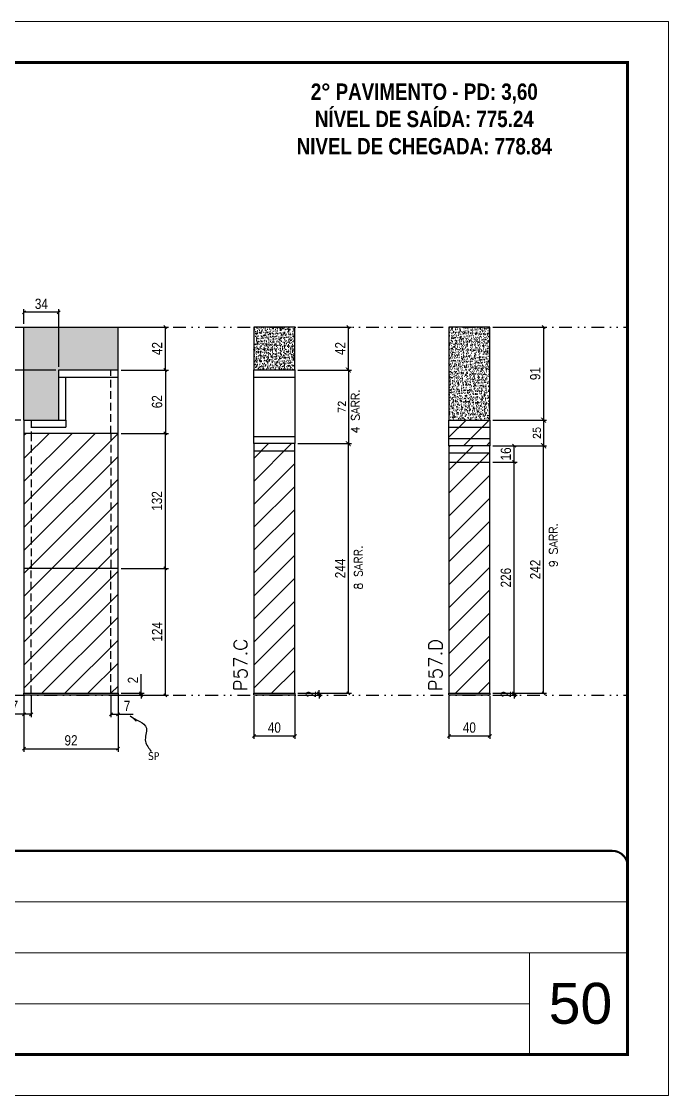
# Model space of a CAD drawing. Extents: x 2949 to 9203, y -16089 to 12527.
# Drawn here: x 5400 to 6033, y -2306 to -1256 of the extents above; entities that cross this region are included whole.
import ezdxf

# ---------------------------------------------------------------- set-up
doc = ezdxf.new("R2010")
doc.units = 0
for name, pattern in [('CONTINUO', [0]), ('DASHED', [0.75, 0.5, -0.25]), ('DIVIDE2', [0.625, 0.25, -0.125, 0, -0.125, 0, -0.125]), ('HIDDEN', [0.375, 0.25, -0.125])]:
    doc.linetypes.add(name, pattern=pattern)
for name, color, linetype, lineweight in [('CARIMBO', 255, 'Continuous', 9), ('Folhas', 255, 'Continuous', 9), ('Hachura', 251, 'Continuous', 9), ('SARRAFO DE PRESSAO', 251, 'DASHED', 9), ('Texto Seção', 7, 'Continuous', 15)]:
    doc.layers.add(name, color=color, linetype=linetype, lineweight=lineweight)
for name, color, linetype in [('COTA', 241, 'Continuous'), ('FUNDOS', 1, 'Continuous'), ('NOMENCLATURA', 7, 'Continuous'), ('Nível', 160, 'Continuous'), ('Painéis', 200, 'Continuous'), ('SARR_2.2x7', 40, 'Continuous'), ('Sarrafo de Pressão', 42, 'HIDDEN'), ('texto', 7, 'Continuous')]:
    doc.layers.add(name, color=color, linetype=linetype)
doc.styles.add('ARIAL', font='arial.ttf')
doc.styles.add('COTA TECNICA', font='techl___.ttf', dxfattribs={"height": 10})
doc.styles.add('COTA TECNICA-50', font='techl___.ttf', dxfattribs={"height": 10})
doc.styles.add('REGUA-120', font='ROMANS.shx', dxfattribs={"height": 15})
doc.styles.add('ROMANC', font='techb___.ttf', dxfattribs={"height": 2.5})
doc.styles.add('ROMANS', font='romans.shx')
doc.styles.get("Standard").update_dxf_attribs({"font": 'arial.ttf'})
doc.dimstyles.new('COTA PAINEL-50', dxfattribs={"dimtxt": 10, "dimasz": 3, "dimexe": 3, "dimexo": 3, "dimgap": 3, "dimtad": 1, "dimdec": 1, "dimzin": 12, "dimdsep": 46, "dimtxsty": 'COTA TECNICA-50', "dimblk1": 'OBLIQUE', "dimblk2": 'OBLIQUE', "dimsah": 1, "dimcen": 0.9, "dimclrd": 4, "dimclre": 4, "dimclrt": 240, "dimadec": 1, "dimazin": 3, "dimtfac": 1, "dimtdec": 1, "dimtmove": 0, "dimatfit": 3, "dimfxl": 1, "dimtolj": 1, "dimtzin": 12, "dimarcsym": 0})
doc.dimstyles.new('Cota Paínel', dxfattribs={"dimtxt": 7, "dimasz": 5, "dimexe": 3, "dimexo": 3, "dimgap": 3, "dimtad": 1, "dimdec": 1, "dimzin": 12, "dimdsep": 46, "dimtxsty": 'ROMANS', "dimblk": 'ARCHTICK', "dimcen": 0, "dimclrd": 4, "dimclre": 4, "dimclrt": 1, "dimadec": 1, "dimazin": 3, "dimtfac": 1, "dimtdec": 1, "dimtmove": 0, "dimatfit": 3, "dimldrblk": 'OBLIQUE', "dimfxl": 1, "dimtolj": 1, "dimtzin": 12, "dimarcsym": 0})
doc.dimstyles.new('PAINEL', dxfattribs={"dimtxt": 10, "dimasz": 3, "dimexe": 3, "dimexo": 3, "dimgap": 3, "dimtad": 1, "dimdec": 1, "dimzin": 12, "dimdsep": 46, "dimtxsty": 'COTA TECNICA', "dimblk1": 'OBLIQUE', "dimblk2": 'OBLIQUE', "dimsah": 1, "dimcen": 0.9, "dimclrd": 4, "dimclre": 4, "dimclrt": 240, "dimadec": 1, "dimazin": 3, "dimtfac": 1, "dimtdec": 1, "dimtmove": 0, "dimatfit": 3, "dimfxl": 1, "dimtolj": 1, "dimtzin": 12, "dimarcsym": 0})
doc.dimstyles.get("Standard").update_dxf_attribs({"dimtxt": 0.18, "dimasz": 0.18, "dimexe": 0.18, "dimexo": 0.0625, "dimgap": 0.09, "dimtad": 0, "dimtih": 1, "dimtoh": 1, "dimdec": 4, "dimzin": 0, "dimdsep": 46, "dimtxsty": 'Standard', "dimcen": 0.09, "dimadec": 0, "dimazin": 0, "dimtfac": 1, "dimtdec": 4, "dimtofl": 0, "dimtmove": 0, "dimatfit": 3, "dimfxl": 1, "dimtolj": 1, "dimtzin": 0, "dimarcsym": 0})
pattern_1 = [(45, (-126071.967, -33050.646), (-11.2253202, 11.2253202), [])]
pattern_2 = [(50, (1598.5, 0), (5.46554, -0.4781726), [0.5715, -6.2865]), (355, (1598.5, 0), (-1.0573026, 5.7317054), [0.4572, -5.0292175]), (100.45144, (1598.9555, -0.04), (4.4082374, 5.2535326), [0.4857, -5.3427073]), (46.1842, (1598.5, 1.524), (8.132371, -1.26127), [0.85725, -9.42975]), (96.63556, (1599.178, 1.419), (7.122124, 7.422784), [0.72855, -8.014068]), (351.18415, (1598.5, 1.524), (7.122124, 7.422784), [0.685799, -7.543792]), (21, (1599.262, 1.143), (4.5484317, -3.067956), [0.5715, -6.2865]), (326, (1599.262, 1.143), (1.854061, 5.525639), [0.4572, -5.0292]), (71.45144, (1599.641, 0.8873), (6.4024926, 2.457683), [0.4857, -5.342698]), (37.5, (1598.5, 0), (0.0926581, 2.5366512), [0, -4.96824, 0, -5.1054, 0, -5.04825]), (7.5, (1598.5, 0), (2.0045899, 3.0054172), [0, -2.91084, 0, -4.85394, 0, -1.92405]), (327.5, (1596.8007, 0), (4.0677179, -0.1718623), [0, -1.905, 0, -5.9436, 0, -7.8867]), (317.5, (1596.0387, 0), (4.4438754, 0.7627947), [0, -2.4765, 0, -3.94716, 0, -5.6007])]

# ---------------------------------------------------------------- blocks, each defined once
blk = doc.blocks.new('9999999999')
at = {"color": 30, "linetype": 'CONTINUO'}
for p, q in [((98564.6, 34379.6), (99584, 34379.6)), ((98564.6, 34329.8), (99488, 34329.8)), ((99584, 34329.8), (99488, 34329.8)), ((99488, 34329.8), (99488, 34230.2)), ((98564.6, 34280), (99488, 34280))]:
    blk.add_line(p, q, dxfattribs=at)
at = {"color": 30, "linetype": 'CONTINUO', "const_width": 2}
blk.add_lwpolyline([(99584, 34230.2), (99584, 34414.4, 0.414214), (99569, 34429.4), (98229, 34429.4, 0.414214), (98214, 34414.4), (98214, 34245.2, 0.414214), (98229, 34230.2), (99584, 34230.2)], format="xyb", dxfattribs=at)
at = {"layer": 'Folhas'}
blk.add_lwpolyline([(98139, 34190.2), (99624, 34190.2), (99624, 35240.2), (98139, 35240.2)], close=True, dxfattribs=at)
at = {"layer": 'Folhas', "color": 30, "const_width": 3}
blk.add_lwpolyline([(98214, 34230.2), (99584, 34230.2), (99584, 35200.2), (98214, 35200.2)], close=True, dxfattribs=at)
blk = doc.blocks.new('_Oblique')
at = {"color": 0, "linetype": 'ByBlock', "lineweight": -2}
blk.add_line((-0.5, -0.5), (0.5, 0.5), dxfattribs=at)
blk = doc.blocks.new('*D1750')
at = {"layer": 'COTA', "color": 4, "lineweight": -2, "transparency": 16777216}
for p, q in [((5860.9, -1670.9), (5913.4, -1670.9)), ((5910.4, -1912.9), (5910.4, -1670.9)), ((5860.9, -1912.9), (5913.4, -1912.9))]:
    blk.add_line(p, q, dxfattribs=at)
at = {"layer": 'Defpoints', "color": 0, "transparency": 16777216}
for p in [(5857.9, -1670.9), (5910.4, -1670.9), (5857.9, -1912.9)]:
    blk.add_point(p, dxfattribs=at)
at = {"layer": 'COTA', "color": 4, "lineweight": -2, "transparency": 16777216, "xscale": 3, "yscale": 3, "zscale": 3}
for p, rotation in [((5910.4, -1670.9), 90), ((5910.4, -1912.9), 270)]:
    blk.add_blockref('_Oblique', p, dxfattribs=dict(at, rotation=rotation))
at = {"layer": 'COTA', "color": 240, "transparency": 16777216, "insert": (5902.3, -1791.9), "char_height": 10, "attachment_point": 5, "rotation": 90, "style": 'COTA TECNICA'}
blk.add_mtext('\\A1;242', dxfattribs=at)
blk = doc.blocks.new('*D1751')
at = {"layer": 'COTA', "color": 4, "lineweight": -2, "transparency": 16777216}
for p, q in [((5817.9, -1915.9), (5817.9, -1957.6)), ((5857.9, -1915.9), (5857.9, -1957.6)), ((5817.9, -1954.6), (5857.9, -1954.6))]:
    blk.add_line(p, q, dxfattribs=at)
at = {"layer": 'Defpoints', "color": 0, "transparency": 16777216}
for p in [(5817.9, -1912.9), (5857.9, -1912.9), (5857.9, -1954.6)]:
    blk.add_point(p, dxfattribs=at)
at = {"layer": 'COTA', "color": 4, "lineweight": -2, "transparency": 16777216, "xscale": 3, "yscale": 3, "zscale": 3, "rotation": 180}
blk.add_blockref('_Oblique', (5817.9, -1954.6), dxfattribs=at)
at = {"layer": 'COTA', "color": 4, "lineweight": -2, "transparency": 16777216, "xscale": 3, "yscale": 3, "zscale": 3}
blk.add_blockref('_Oblique', (5857.9, -1954.6), dxfattribs=at)
at = {"layer": 'COTA', "color": 240, "transparency": 16777216, "insert": (5837.9, -1946.5), "char_height": 10, "attachment_point": 5, "style": 'COTA TECNICA'}
blk.add_mtext('\\A1;40', dxfattribs=at)
blk = doc.blocks.new('*D1752')
at = {"layer": 'COTA', "color": 4, "lineweight": -2, "transparency": 16777216}
for p, q in [((5881.7, -1912.9), (5881.7, -1909.9)), ((5860.9, -1912.9), (5884.7, -1912.9)), ((5860.9, -1914.9), (5884.7, -1914.9)), ((5881.7, -1914.9), (5881.7, -1912.9)), ((5881.7, -1914.9), (5881.7, -1917.9))]:
    blk.add_line(p, q, dxfattribs=at)
at = {"layer": 'Defpoints', "color": 0, "transparency": 16777216}
for p in [(5857.9, -1912.9), (5857.9, -1914.9), (5881.7, -1912.9)]:
    blk.add_point(p, dxfattribs=at)
at = {"layer": 'COTA', "color": 4, "lineweight": -2, "transparency": 16777216, "xscale": 3, "yscale": 3, "zscale": 3}
for p, rotation in [((5881.7, -1912.9), 270), ((5881.7, -1914.9), 90)]:
    blk.add_blockref('_Oblique', p, dxfattribs=dict(at, rotation=rotation))
at = {"layer": 'COTA', "color": 240, "transparency": 16777216, "insert": (5873.7, -1913.9), "char_height": 10, "attachment_point": 5, "rotation": 90, "style": 'COTA TECNICA-50'}
blk.add_mtext('\\A1;2', dxfattribs=at)
blk = doc.blocks.new('*D1771')
at = {"layer": 'COTA', "color": 4, "linetype": 'ByBlock', "lineweight": -2, "transparency": 16777216}
for p, q in [((5860.9, -1686.9), (5884.7, -1686.9)), ((5881.7, -1912.9), (5881.7, -1686.9)), ((5860.9, -1912.9), (5884.7, -1912.9))]:
    blk.add_line(p, q, dxfattribs=at)
at = {"layer": 'Defpoints', "color": 0, "linetype": 'ByBlock', "transparency": 16777216}
for p in [(5857.9, -1686.9), (5881.7, -1686.9), (5857.9, -1912.9)]:
    blk.add_point(p, dxfattribs=at)
at = {"layer": 'COTA', "color": 4, "linetype": 'ByBlock', "lineweight": -2, "transparency": 16777216, "xscale": 3, "yscale": 3, "zscale": 3}
for p, rotation in [((5881.7, -1686.9), 90), ((5881.7, -1912.9), 270)]:
    blk.add_blockref('_Oblique', p, dxfattribs=dict(at, rotation=rotation))
at = {"layer": 'COTA', "color": 240, "linetype": 'ByBlock', "transparency": 16777216, "insert": (5873.6, -1799.9), "char_height": 10, "attachment_point": 5, "rotation": 90, "style": 'COTA TECNICA'}
blk.add_mtext('\\A1;226', dxfattribs=at)
blk = doc.blocks.new('*D1772')
at = {"layer": 'COTA', "color": 4, "linetype": 'ByBlock', "lineweight": -2, "transparency": 16777216}
for p, q in [((5860.9, -1670.9), (5884.7, -1670.9)), ((5881.7, -1686.9), (5881.7, -1670.9)), ((5860.9, -1686.9), (5884.7, -1686.9))]:
    blk.add_line(p, q, dxfattribs=at)
at = {"layer": 'Defpoints', "color": 0, "linetype": 'ByBlock', "transparency": 16777216}
for p in [(5857.9, -1670.9), (5881.7, -1670.9), (5857.9, -1686.9)]:
    blk.add_point(p, dxfattribs=at)
at = {"layer": 'COTA', "color": 4, "linetype": 'ByBlock', "lineweight": -2, "transparency": 16777216, "xscale": 3, "yscale": 3, "zscale": 3}
for p, rotation in [((5881.7, -1670.9), 90), ((5881.7, -1686.9), 270)]:
    blk.add_blockref('_Oblique', p, dxfattribs=dict(at, rotation=rotation))
at = {"layer": 'COTA', "color": 240, "linetype": 'ByBlock', "transparency": 16777216, "insert": (5873.6, -1678.9), "char_height": 10, "attachment_point": 5, "rotation": 90, "style": 'COTA TECNICA'}
blk.add_mtext('\\A1;16', dxfattribs=at)
blk = doc.blocks.new('*D1753')
at = {"layer": 'COTA', "color": 4, "lineweight": -2, "transparency": 16777216}
for p, q in [((5670.3, -1668.9), (5722.7, -1668.9)), ((5719.7, -1912.9), (5719.7, -1668.9)), ((5670.3, -1912.9), (5722.7, -1912.9))]:
    blk.add_line(p, q, dxfattribs=at)
at = {"layer": 'Defpoints', "color": 0, "transparency": 16777216}
for p in [(5667.3, -1668.9), (5719.7, -1668.9), (5667.3, -1912.9)]:
    blk.add_point(p, dxfattribs=at)
at = {"layer": 'COTA', "color": 4, "lineweight": -2, "transparency": 16777216, "xscale": 3, "yscale": 3, "zscale": 3}
for p, rotation in [((5719.7, -1668.9), 90), ((5719.7, -1912.9), 270)]:
    blk.add_blockref('_Oblique', p, dxfattribs=dict(at, rotation=rotation))
at = {"layer": 'COTA', "color": 240, "transparency": 16777216, "insert": (5711.7, -1790.9), "char_height": 10, "attachment_point": 5, "rotation": 90, "style": 'COTA TECNICA'}
blk.add_mtext('\\A1;244', dxfattribs=at)
blk = doc.blocks.new('*D1754')
at = {"layer": 'COTA', "color": 4, "lineweight": -2, "transparency": 16777216}
for p, q in [((5627.3, -1915.9), (5627.3, -1957.6)), ((5667.3, -1915.9), (5667.3, -1957.6)), ((5627.3, -1954.6), (5667.3, -1954.6))]:
    blk.add_line(p, q, dxfattribs=at)
at = {"layer": 'Defpoints', "color": 0, "transparency": 16777216}
for p in [(5627.3, -1912.9), (5667.3, -1912.9), (5667.3, -1954.6)]:
    blk.add_point(p, dxfattribs=at)
at = {"layer": 'COTA', "color": 4, "lineweight": -2, "transparency": 16777216, "xscale": 3, "yscale": 3, "zscale": 3, "rotation": 180}
blk.add_blockref('_Oblique', (5627.3, -1954.6), dxfattribs=at)
at = {"layer": 'COTA', "color": 4, "lineweight": -2, "transparency": 16777216, "xscale": 3, "yscale": 3, "zscale": 3}
blk.add_blockref('_Oblique', (5667.3, -1954.6), dxfattribs=at)
at = {"layer": 'COTA', "color": 240, "transparency": 16777216, "insert": (5647.3, -1946.5), "char_height": 10, "attachment_point": 5, "style": 'COTA TECNICA'}
blk.add_mtext('\\A1;40', dxfattribs=at)
blk = doc.blocks.new('*D1755')
at = {"layer": 'COTA', "color": 4, "lineweight": -2, "transparency": 16777216}
for p, q in [((5691.1, -1912.9), (5691.1, -1909.9)), ((5670.3, -1912.9), (5694.1, -1912.9)), ((5670.3, -1914.9), (5694.1, -1914.9)), ((5691.1, -1914.9), (5691.1, -1912.9)), ((5691.1, -1914.9), (5691.1, -1917.9))]:
    blk.add_line(p, q, dxfattribs=at)
at = {"layer": 'Defpoints', "color": 0, "transparency": 16777216}
for p in [(5667.3, -1912.9), (5667.3, -1914.9), (5691.1, -1912.9)]:
    blk.add_point(p, dxfattribs=at)
at = {"layer": 'COTA', "color": 4, "lineweight": -2, "transparency": 16777216, "xscale": 3, "yscale": 3, "zscale": 3}
for p, rotation in [((5691.1, -1912.9), 270), ((5691.1, -1914.9), 90)]:
    blk.add_blockref('_Oblique', p, dxfattribs=dict(at, rotation=rotation))
at = {"layer": 'COTA', "color": 240, "transparency": 16777216, "insert": (5683.1, -1913.9), "char_height": 10, "attachment_point": 5, "rotation": 90, "style": 'COTA TECNICA-50'}
blk.add_mtext('\\A1;2', dxfattribs=at)
blk = doc.blocks.new('*D1756')
at = {"layer": 'COTA', "color": 4, "lineweight": -2, "transparency": 16777216}
for p, q in [((5402.6, -1915.9), (5402.6, -1970.1)), ((5494.6, -1915.9), (5494.6, -1970.1)), ((5402.6, -1967.1), (5494.6, -1967.1))]:
    blk.add_line(p, q, dxfattribs=at)
at = {"layer": 'Defpoints', "color": 0, "transparency": 16777216}
for p in [(5402.6, -1912.9), (5494.6, -1912.9), (5494.6, -1967.1)]:
    blk.add_point(p, dxfattribs=at)
at = {"layer": 'COTA', "color": 4, "lineweight": -2, "transparency": 16777216, "xscale": 3, "yscale": 3, "zscale": 3, "rotation": 180}
blk.add_blockref('_Oblique', (5402.6, -1967.1), dxfattribs=at)
at = {"layer": 'COTA', "color": 4, "lineweight": -2, "transparency": 16777216, "xscale": 3, "yscale": 3, "zscale": 3}
blk.add_blockref('_Oblique', (5494.6, -1967.1), dxfattribs=at)
at = {"layer": 'COTA', "color": 240, "transparency": 16777216, "insert": (5448.6, -1959), "char_height": 10, "attachment_point": 5, "style": 'COTA TECNICA'}
blk.add_mtext('\\A1;92', dxfattribs=at)
blk = doc.blocks.new('*D1757')
at = {"layer": 'COTA', "color": 4, "lineweight": -2, "transparency": 16777216}
for p, q in [((5497.6, -1790.9), (5543.8, -1790.9)), ((5540.8, -1914.9), (5540.8, -1790.9)), ((5497.6, -1914.9), (5543.8, -1914.9))]:
    blk.add_line(p, q, dxfattribs=at)
at = {"layer": 'Defpoints', "color": 0, "transparency": 16777216}
for p in [(5494.6, -1790.9), (5540.8, -1790.9), (5494.6, -1914.9)]:
    blk.add_point(p, dxfattribs=at)
at = {"layer": 'COTA', "color": 4, "lineweight": -2, "transparency": 16777216, "xscale": 3, "yscale": 3, "zscale": 3}
for p, rotation in [((5540.8, -1790.9), 90), ((5540.8, -1914.9), 270)]:
    blk.add_blockref('_Oblique', p, dxfattribs=dict(at, rotation=rotation))
at = {"layer": 'COTA', "color": 240, "transparency": 16777216, "insert": (5532.7, -1852.9), "char_height": 10, "attachment_point": 5, "rotation": 90, "style": 'COTA TECNICA-50'}
blk.add_mtext('\\A1;124', dxfattribs=at)
blk = doc.blocks.new('*D1758')
at = {"layer": 'COTA', "color": 4, "lineweight": -2, "transparency": 16777216}
for p, q in [((5517.1, -1912.9), (5517.1, -1894.1)), ((5497.6, -1912.9), (5520.1, -1912.9)), ((5497.6, -1914.9), (5520.1, -1914.9)), ((5517.1, -1914.9), (5517.1, -1912.9)), ((5517.1, -1914.9), (5517.1, -1917.9))]:
    blk.add_line(p, q, dxfattribs=at)
at = {"layer": 'Defpoints', "color": 0, "transparency": 16777216}
for p in [(5494.6, -1912.9), (5494.6, -1914.9), (5517.1, -1914.9)]:
    blk.add_point(p, dxfattribs=at)
at = {"layer": 'COTA', "color": 4, "lineweight": -2, "transparency": 16777216, "xscale": 3, "yscale": 3, "zscale": 3}
for p, rotation in [((5517.1, -1912.9), 270), ((5517.1, -1914.9), 90)]:
    blk.add_blockref('_Oblique', p, dxfattribs=dict(at, rotation=rotation))
at = {"layer": 'COTA', "color": 240, "transparency": 16777216, "insert": (5509.1, -1900.1), "char_height": 10, "attachment_point": 5, "rotation": 90, "style": 'COTA TECNICA-50'}
blk.add_mtext('\\A1;2', dxfattribs=at)
blk = doc.blocks.new('*D1759')
at = {"layer": 'COTA', "color": 4, "lineweight": -2, "transparency": 16777216}
for p, q in [((5402.6, -1917.9), (5402.6, -1936.4)), ((5409.6, -1915.9), (5409.6, -1936.4)), ((5402.6, -1933.4), (5387.8, -1933.4)), ((5409.6, -1933.4), (5402.6, -1933.4))]:
    blk.add_line(p, q, dxfattribs=at)
at = {"layer": 'Defpoints', "color": 0, "transparency": 16777216}
for p in [(5402.6, -1914.9), (5409.6, -1912.9), (5402.6, -1933.4)]:
    blk.add_point(p, dxfattribs=at)
at = {"layer": 'COTA', "color": 4, "lineweight": -2, "transparency": 16777216, "xscale": 3, "yscale": 3, "zscale": 3, "rotation": 180}
blk.add_blockref('_Oblique', (5402.6, -1933.4), dxfattribs=at)
at = {"layer": 'COTA', "color": 4, "lineweight": -2, "transparency": 16777216, "xscale": 3, "yscale": 3, "zscale": 3}
blk.add_blockref('_Oblique', (5409.6, -1933.4), dxfattribs=at)
at = {"layer": 'COTA', "color": 240, "transparency": 16777216, "insert": (5393.7, -1925.3), "char_height": 10, "attachment_point": 5, "style": 'COTA TECNICA-50'}
blk.add_mtext('\\A1;7', dxfattribs=at)
blk = doc.blocks.new('*D1760')
at = {"layer": 'COTA', "color": 4, "lineweight": -2, "transparency": 16777216}
for p, q in [((5487.6, -1915.9), (5487.6, -1936.4)), ((5494.6, -1917.9), (5494.6, -1936.4)), ((5487.6, -1933.4), (5494.6, -1933.4)), ((5494.6, -1933.4), (5509.3, -1933.4))]:
    blk.add_line(p, q, dxfattribs=at)
at = {"layer": 'Defpoints', "color": 0, "transparency": 16777216}
for p in [(5487.6, -1912.9), (5494.6, -1914.9), (5494.6, -1933.4)]:
    blk.add_point(p, dxfattribs=at)
at = {"layer": 'COTA', "color": 4, "lineweight": -2, "transparency": 16777216, "xscale": 3, "yscale": 3, "zscale": 3, "rotation": 180}
blk.add_blockref('_Oblique', (5487.6, -1933.4), dxfattribs=at)
at = {"layer": 'COTA', "color": 4, "lineweight": -2, "transparency": 16777216, "xscale": 3, "yscale": 3, "zscale": 3}
blk.add_blockref('_Oblique', (5494.6, -1933.4), dxfattribs=at)
at = {"layer": 'COTA', "color": 240, "transparency": 16777216, "insert": (5503.4, -1925.3), "char_height": 10, "attachment_point": 5, "style": 'COTA TECNICA-50'}
blk.add_mtext('\\A1;7', dxfattribs=at)
blk = doc.blocks.new('*D1761')
at = {"layer": 'Defpoints', "color": 0, "linetype": 'ByBlock', "transparency": 16777216}
for p in [(5494.6, -1658.9), (5540.8, -1658.9), (5494.6, -1790.9)]:
    blk.add_point(p, dxfattribs=at)
at = {"layer": 'FUNDOS', "color": 4, "linetype": 'ByBlock', "lineweight": -2, "transparency": 16777216}
for p, q in [((5497.6, -1658.9), (5543.8, -1658.9)), ((5540.8, -1790.9), (5540.8, -1658.9)), ((5497.6, -1790.9), (5543.8, -1790.9))]:
    blk.add_line(p, q, dxfattribs=at)
at = {"layer": 'FUNDOS', "color": 4, "linetype": 'ByBlock', "lineweight": -2, "transparency": 16777216, "xscale": 3, "yscale": 3, "zscale": 3}
for p, rotation in [((5540.8, -1658.9), 90), ((5540.8, -1790.9), 270)]:
    blk.add_blockref('_Oblique', p, dxfattribs=dict(at, rotation=rotation))
at = {"layer": 'FUNDOS', "color": 240, "linetype": 'ByBlock', "transparency": 16777216, "insert": (5532.6, -1724.9), "char_height": 10, "attachment_point": 5, "rotation": 90, "style": 'COTA TECNICA'}
blk.add_mtext('\\A1;132', dxfattribs=at)
blk = doc.blocks.new('_ArchTick')
at = {"color": 0, "linetype": 'ByBlock', "const_width": 0.15}
blk.add_lwpolyline([(-0.5, -0.5), (0.5, 0.5)], dxfattribs=at)
blk = doc.blocks.new('*D3183')
at = {"layer": 'COTA', "color": 4, "lineweight": -2, "transparency": 16777216}
for p, q in [((5670.3, -1596.9), (5722.7, -1596.9)), ((5719.7, -1596.9), (5719.7, -1668.9)), ((5670.3, -1668.9), (5722.7, -1668.9))]:
    blk.add_line(p, q, dxfattribs=at)
at = {"layer": 'Defpoints', "color": 0, "transparency": 16777216}
for p in [(5667.3, -1596.9), (5667.3, -1668.9), (5719.7, -1668.9)]:
    blk.add_point(p, dxfattribs=at)
at = {"layer": 'COTA', "color": 4, "lineweight": -2, "transparency": 16777216, "xscale": 5, "yscale": 5, "zscale": 5}
for p, rotation in [((5719.7, -1596.9), 90), ((5719.7, -1668.9), 270)]:
    blk.add_blockref('_ArchTick', p, dxfattribs=dict(at, rotation=rotation))
at = {"layer": 'COTA', "color": 1, "transparency": 16777216, "insert": (5713.2, -1632.9), "char_height": 7, "attachment_point": 5, "rotation": 90, "style": 'ROMANS'}
blk.add_mtext('\\A1;72', dxfattribs=at)
blk = doc.blocks.new('*D3184')
at = {"layer": 'COTA', "color": 4, "lineweight": -2, "transparency": 16777216}
for p, q in [((5860.9, -1645.9), (5913.4, -1645.9)), ((5910.4, -1645.9), (5910.4, -1670.9)), ((5860.9, -1670.9), (5913.4, -1670.9))]:
    blk.add_line(p, q, dxfattribs=at)
at = {"layer": 'Defpoints', "color": 0, "transparency": 16777216}
for p in [(5857.9, -1645.9), (5857.9, -1670.9), (5910.4, -1670.9)]:
    blk.add_point(p, dxfattribs=at)
at = {"layer": 'COTA', "color": 4, "lineweight": -2, "transparency": 16777216, "xscale": 5, "yscale": 5, "zscale": 5}
for p, rotation in [((5910.4, -1645.9), 90), ((5910.4, -1670.9), 270)]:
    blk.add_blockref('_ArchTick', p, dxfattribs=dict(at, rotation=rotation))
at = {"layer": 'COTA', "color": 1, "transparency": 16777216, "insert": (5903.9, -1658.4), "char_height": 7, "attachment_point": 5, "rotation": 90, "style": 'ROMANS'}
blk.add_mtext('\\A1;25', dxfattribs=at)
blk = doc.blocks.new('*D3185')
at = {"layer": 'COTA', "color": 4, "lineweight": -2, "transparency": 16777216}
for p, q in [((5670.3, -1554.9), (5722.7, -1554.9)), ((5719.7, -1596.9), (5719.7, -1554.9)), ((5670.3, -1596.9), (5722.7, -1596.9))]:
    blk.add_line(p, q, dxfattribs=at)
at = {"layer": 'Defpoints', "color": 0, "transparency": 16777216}
for p in [(5667.3, -1554.9), (5719.7, -1554.9), (5667.3, -1596.9)]:
    blk.add_point(p, dxfattribs=at)
at = {"layer": 'COTA', "color": 4, "lineweight": -2, "transparency": 16777216, "xscale": 3, "yscale": 3, "zscale": 3}
for p, rotation in [((5719.7, -1554.9), 90), ((5719.7, -1596.9), 270)]:
    blk.add_blockref('_Oblique', p, dxfattribs=dict(at, rotation=rotation))
at = {"layer": 'COTA', "color": 240, "transparency": 16777216, "insert": (5711.7, -1575.9), "char_height": 10, "attachment_point": 5, "rotation": 90, "style": 'COTA TECNICA-50'}
blk.add_mtext('\\A1;42', dxfattribs=at)
blk = doc.blocks.new('*D3186')
at = {"layer": 'COTA', "color": 4, "lineweight": -2, "transparency": 16777216}
for p, q in [((5860.9, -1554.9), (5913.4, -1554.9)), ((5910.4, -1554.9), (5910.4, -1645.9)), ((5860.9, -1645.9), (5913.4, -1645.9))]:
    blk.add_line(p, q, dxfattribs=at)
at = {"layer": 'Defpoints', "color": 0, "transparency": 16777216}
for p in [(5857.9, -1554.9), (5857.9, -1645.9), (5910.4, -1645.9)]:
    blk.add_point(p, dxfattribs=at)
at = {"layer": 'COTA', "color": 4, "lineweight": -2, "transparency": 16777216, "xscale": 3, "yscale": 3, "zscale": 3}
for p, rotation in [((5910.4, -1554.9), 90), ((5910.4, -1645.9), 270)]:
    blk.add_blockref('_Oblique', p, dxfattribs=dict(at, rotation=rotation))
at = {"layer": 'COTA', "color": 240, "transparency": 16777216, "insert": (5902.3, -1600.4), "char_height": 10, "attachment_point": 5, "rotation": 90, "style": 'COTA TECNICA-50'}
blk.add_mtext('\\A1;91', dxfattribs=at)
blk = doc.blocks.new('*D3181')
at = {"layer": 'COTA', "color": 4, "lineweight": -2, "transparency": 16777216}
for p, q in [((5497.6, -1596.9), (5543.8, -1596.9)), ((5540.8, -1596.9), (5540.8, -1658.9)), ((5497.6, -1658.9), (5543.8, -1658.9))]:
    blk.add_line(p, q, dxfattribs=at)
at = {"layer": 'Defpoints', "color": 0, "transparency": 16777216}
for p in [(5494.6, -1596.9), (5494.6, -1658.9), (5540.8, -1658.9)]:
    blk.add_point(p, dxfattribs=at)
at = {"layer": 'COTA', "color": 4, "lineweight": -2, "transparency": 16777216, "xscale": 3, "yscale": 3, "zscale": 3}
for p, rotation in [((5540.8, -1596.9), 90), ((5540.8, -1658.9), 270)]:
    blk.add_blockref('_Oblique', p, dxfattribs=dict(at, rotation=rotation))
at = {"layer": 'COTA', "color": 240, "transparency": 16777216, "insert": (5532.7, -1627.9), "char_height": 10, "attachment_point": 5, "rotation": 90, "style": 'COTA TECNICA-50'}
blk.add_mtext('\\A1;62', dxfattribs=at)
blk = doc.blocks.new('*D3189')
at = {"layer": 'COTA', "color": 4, "lineweight": -2, "transparency": 16777216}
for p, q in [((5433.6, -1596.9), (5376.5, -1596.9)), ((5379.5, -1596.9), (5379.5, -1645.9)), ((5399.6, -1645.9), (5376.5, -1645.9))]:
    blk.add_line(p, q, dxfattribs=at)
at = {"layer": 'Defpoints', "color": 0, "transparency": 16777216}
for p in [(5436.6, -1596.9), (5379.5, -1645.9), (5402.6, -1645.9)]:
    blk.add_point(p, dxfattribs=at)
at = {"layer": 'COTA', "color": 4, "lineweight": -2, "transparency": 16777216, "xscale": 3, "yscale": 3, "zscale": 3}
for p, rotation in [((5379.5, -1596.9), 90), ((5379.5, -1645.9), 270)]:
    blk.add_blockref('_Oblique', p, dxfattribs=dict(at, rotation=rotation))
at = {"layer": 'COTA', "color": 240, "transparency": 16777216, "insert": (5371.4, -1621.4), "char_height": 10, "attachment_point": 5, "rotation": 90, "style": 'COTA TECNICA-50'}
blk.add_mtext('\\A1;49', dxfattribs=at)
blk = doc.blocks.new('*D3182')
at = {"layer": 'COTA', "color": 4, "lineweight": -2, "transparency": 16777216}
for p, q in [((5402.6, -1551.9), (5402.6, -1537.4)), ((5436.6, -1540.4), (5402.6, -1540.4)), ((5436.6, -1593.9), (5436.6, -1537.4))]:
    blk.add_line(p, q, dxfattribs=at)
at = {"layer": 'Defpoints', "color": 0, "transparency": 16777216}
for p in [(5402.6, -1540.4), (5402.6, -1554.9), (5436.6, -1596.9)]:
    blk.add_point(p, dxfattribs=at)
at = {"layer": 'COTA', "color": 4, "lineweight": -2, "transparency": 16777216, "xscale": 3, "yscale": 3, "zscale": 3, "rotation": 180}
blk.add_blockref('_Oblique', (5402.6, -1540.4), dxfattribs=at)
at = {"layer": 'COTA', "color": 4, "lineweight": -2, "transparency": 16777216, "xscale": 3, "yscale": 3, "zscale": 3}
blk.add_blockref('_Oblique', (5436.6, -1540.4), dxfattribs=at)
at = {"layer": 'COTA', "color": 240, "transparency": 16777216, "insert": (5419.6, -1532.2), "char_height": 10, "attachment_point": 5, "style": 'COTA TECNICA-50'}
blk.add_mtext('\\A1;34', dxfattribs=at)
blk = doc.blocks.new('*D3190')
at = {"layer": 'COTA', "color": 4, "lineweight": -2, "transparency": 16777216}
for p, q in [((5497.6, -1554.9), (5543.8, -1554.9)), ((5540.8, -1596.9), (5540.8, -1554.9)), ((5497.6, -1596.9), (5543.8, -1596.9))]:
    blk.add_line(p, q, dxfattribs=at)
at = {"layer": 'Defpoints', "color": 0, "transparency": 16777216}
for p in [(5494.6, -1554.9), (5540.8, -1554.9), (5494.6, -1596.9)]:
    blk.add_point(p, dxfattribs=at)
at = {"layer": 'COTA', "color": 4, "lineweight": -2, "transparency": 16777216, "xscale": 3, "yscale": 3, "zscale": 3}
for p, rotation in [((5540.8, -1554.9), 90), ((5540.8, -1596.9), 270)]:
    blk.add_blockref('_Oblique', p, dxfattribs=dict(at, rotation=rotation))
at = {"layer": 'COTA', "color": 240, "transparency": 16777216, "insert": (5532.7, -1575.9), "char_height": 10, "attachment_point": 5, "rotation": 90, "style": 'COTA TECNICA-50'}
blk.add_mtext('\\A1;42', dxfattribs=at)

msp = doc.modelspace()

# ---------------------------------------------------------------- hatches: boundary and pattern name
at = {"layer": 'COTA', "linetype": 'ByBlock'}
h = msp.add_hatch(dxfattribs=at)
h.set_pattern_fill('AR-CONC', color=256, scale=0.03)
h.set_pattern_definition([(50, (1854.1792, 0), (5.46554, -0.4781726), [0.5715, -6.2865]), (355, (1854.179, 0), (-1.057303, 5.731705), [0.4572, -5.0292175]), (100.45144, (1854.6347, -0.04), (4.4082374, 5.2535326), [0.4857, -5.342707]), (46.1842, (1854.179, 1.524), (8.132371, -1.26127), [0.85725, -9.42975]), (96.63556, (1854.857, 1.419), (7.122124, 7.422784), [0.72855, -8.014068]), (351.18415, (1854.179, 1.524), (7.122124, 7.422784), [0.685799, -7.543792]), (21, (1854.9412, 1.143), (4.5484317, -3.067956), [0.5715, -6.2865]), (326, (1854.941, 1.143), (1.854061, 5.525639), [0.4572, -5.0292]), (71.45144, (1855.3203, 0.8873), (6.4024926, 2.457683), [0.4857, -5.342698]), (37.5, (1854.1792, 0), (0.0926581, 2.5366512), [0, -4.96824, 0, -5.1054, 0, -5.04825]), (7.5, (1854.1792, 0), (2.0045899, 3.0054172), [0, -2.91084, 0, -4.85394, 0, -1.92405]), (327.5, (1852.48, 0), (4.0677179, -0.1718623), [0, -1.905, 0, -5.9436, 0, -7.8867]), (317.5, (1851.718, 0), (4.4438754, 0.7627947), [0, -2.4765, 0, -3.94716, 0, -5.6007])])
h.paths.add_polyline_path([(5402.57, -1645.88), (5436.57, -1645.88), (5436.57, -1596.88), (5494.57, -1596.88), (5494.57, -1554.88), (5402.57, -1554.88)])
h = msp.add_hatch(dxfattribs=at)
h.set_pattern_fill('AR-CONC', color=256, scale=0.03)
h.set_pattern_definition(pattern_2)
h.paths.add_polyline_path([(5667.26, -1596.88), (5667.26, -1554.88), (5627.26, -1554.88), (5627.26, -1596.88)])
h = msp.add_hatch(dxfattribs=at)
h.set_pattern_fill('AR-CONC', color=256, scale=0.03)
h.set_pattern_definition(pattern_2)
h.paths.add_polyline_path([(5857.87, -1554.88), (5817.87, -1554.88), (5817.87, -1645.88), (5857.87, -1645.88)])
at = {"layer": 'Hachura', "linetype": 'ByBlock'}
h = msp.add_hatch(dxfattribs=at)
h.set_pattern_fill('ANSI31', color=256, scale=5)
h.set_pattern_definition([(45, (1598.5, 0), (-11.22532, 11.22532), [])])
h.paths.add_polyline_path([(5817.87, -1645.88), (5817.87, -1670.9), (5857.87, -1670.9), (5857.87, -1645.88)])
h = msp.add_hatch(dxfattribs=at)
h.set_pattern_fill('ANSI31', color=256, scale=5)
h.set_pattern_definition(pattern_1)
h.paths.add_polyline_path([(5402.57, -1790.88), (5494.57, -1790.88), (5494.57, -1658.88), (5402.57, -1658.88)])
h = msp.add_hatch(dxfattribs=at)
h.set_pattern_fill('ANSI31', color=256, scale=5)
h.set_pattern_definition(pattern_1)
h.paths.add_polyline_path([(5667.26, -1668.9), (5627.26, -1668.9), (5627.26, -1912.88), (5667.26, -1912.88)])
h = msp.add_hatch(dxfattribs=at)
h.set_pattern_fill('ANSI31', color=256, scale=5)
h.set_pattern_definition(pattern_1)
h.paths.add_polyline_path([(5857.87, -1670.9), (5817.87, -1670.9), (5817.87, -1686.88), (5857.87, -1686.88)])
h = msp.add_hatch(dxfattribs=at)
h.set_pattern_fill('ANSI31', color=256, scale=5)
h.set_pattern_definition(pattern_1)
h.paths.add_polyline_path([(5857.87, -1686.88), (5817.87, -1686.88), (5817.87, -1912.88), (5857.87, -1912.88)])
h = msp.add_hatch(dxfattribs=at)
h.set_pattern_fill('ANSI31', color=256, scale=5)
h.set_pattern_definition(pattern_1)
h.paths.add_polyline_path([(5494.57, -1790.88), (5402.57, -1790.88), (5402.57, -1912.88), (5494.57, -1912.88)])

# ---------------------------------------------------------------- linework, layer by layer
at = {"layer": 'COTA', "linetype": 'ByBlock'}
for p, q in [((5402.57, -1645.88), (5402.57, -1554.88)), ((5402.57, -1554.88), (5494.57, -1554.88)), ((5494.57, -1596.88), (5494.57, -1554.88))]:
    msp.add_line(p, q, dxfattribs=at)
for points in [[(5627.26, -1596.88), (5667.26, -1596.88), (5667.26, -1554.88), (5627.26, -1554.88)], [(5817.87, -1645.88), (5857.87, -1645.88), (5857.87, -1554.88), (5817.87, -1554.88)]]:
    msp.add_lwpolyline(points, close=True, dxfattribs=at)
at = {"layer": 'Nível', "color": 4, "linetype": 'DIVIDE2', "ltscale": 50}
for p, q in [((4982.19, -1554.88), (5992.53, -1554.88)), ((4982.19, -1914.88), (5992.53, -1914.88))]:
    msp.add_line(p, q, dxfattribs=at)
at = {"layer": 'Painéis'}
for p, q in [((5436.57, -1645.88), (5436.57, -1596.88)), ((5436.57, -1596.88), (5494.57, -1596.88)), ((5494.57, -1658.88), (5494.57, -1596.88)), ((5627.26, -1596.88), (5667.26, -1596.88)), ((5627.26, -1668.9), (5627.26, -1596.88)), ((5667.26, -1596.88), (5667.26, -1668.9)), ((5402.57, -1645.88), (5436.57, -1645.88)), ((5402.57, -1645.88), (5402.57, -1658.88)), ((5817.87, -1645.88), (5857.87, -1645.88)), ((5817.87, -1670.9), (5817.87, -1645.88)), ((5857.87, -1645.88), (5857.87, -1670.9)), ((5494.57, -1658.88), (5402.57, -1658.88)), ((5402.57, -1658.88), (5402.57, -1790.88)), ((5494.57, -1658.88), (5402.57, -1658.88)), ((5494.57, -1790.88), (5494.57, -1658.88)), ((5667.26, -1668.9), (5627.26, -1668.9)), ((5667.26, -1668.9), (5627.26, -1668.9)), ((5817.87, -1686.88), (5857.87, -1686.88)), ((5627.26, -1912.88), (5667.26, -1912.88)), ((5627.26, -1914.88), (5627.26, -1912.88)), ((5667.26, -1914.88), (5627.26, -1914.88)), ((5667.26, -1912.88), (5667.26, -1914.88)), ((5817.87, -1912.88), (5857.87, -1912.88)), ((5817.87, -1914.88), (5817.87, -1912.88)), ((5857.87, -1914.88), (5817.87, -1914.88)), ((5857.87, -1912.88), (5857.87, -1914.88))]:
    msp.add_line(p, q, dxfattribs=at)
for points in [[(5627.26, -1912.88), (5667.26, -1912.88), (5667.26, -1668.9), (5627.26, -1668.9)], [(5817.87, -1912.88), (5857.87, -1912.88), (5857.87, -1670.9), (5817.87, -1670.9)], [(5402.57, -1912.88), (5494.57, -1912.88), (5494.57, -1790.88), (5402.57, -1790.88)], [(5402.57, -1912.88), (5494.57, -1912.88), (5494.57, -1914.88), (5402.57, -1914.88)]]:
    msp.add_lwpolyline(points, close=True, dxfattribs=at)
at = {"layer": 'SARR_2.2x7'}
for p, q in [((5436.57, -1603.88), (5494.57, -1603.88)), ((5443.57, -1645.88), (5443.57, -1603.88)), ((5627.26, -1603.88), (5667.26, -1603.88)), ((5436.57, -1645.88), (5443.57, -1645.88)), ((5443.57, -1645.88), (5443.57, -1652.88)), ((5409.57, -1652.88), (5443.57, -1652.88)), ((5817.87, -1652.88), (5857.87, -1652.88)), ((5627.26, -1661.9), (5667.26, -1661.9)), ((5817.87, -1663.9), (5857.87, -1663.9)), ((5627.26, -1675.9), (5667.26, -1675.9)), ((5817.87, -1677.9), (5857.87, -1677.9))]:
    msp.add_line(p, q, dxfattribs=at)
at = {"layer": 'Sarrafo de Pressão', "ltscale": 30}
for p, q in [((5487.57, -1658.88), (5487.57, -1596.88)), ((5409.57, -1645.88), (5409.57, -1658.88)), ((5409.57, -1658.88), (5409.57, -1790.88)), ((5487.57, -1658.88), (5487.57, -1790.88)), ((5409.57, -1912.88), (5409.57, -1790.88)), ((5487.57, -1912.88), (5487.57, -1790.88))]:
    msp.add_line(p, q, dxfattribs=at)

# ---------------------------------------------------------------- block references
at = {"layer": 'SARRAFO DE PRESSAO', "color": 6, "linetype": 'ByBlock'}
msp.add_blockref('9999999999', (-93591.44, -36496.37), dxfattribs=at)

# ---------------------------------------------------------------- texts
at = {"layer": 'CARIMBO', "style": 'ARIAL'}
msp.add_text('50', height=40, dxfattribs=at).set_placement((5915.39, -2236.02))
at = {"layer": 'NOMENCLATURA', "color": 2, "insert": (5793.86, -1290.11), "char_height": 16, "attachment_point": 2, "style": 'ROMANC'}
msp.add_mtext_dynamic_manual_height_columns('\\P2° PAVIMENTO - PD: 3,60\\PNÍVEL DE SAÍDA: 775.24\\PNIVEL DE CHEGADA: 778.84', width=300.2766, gutter_width=1, heights=[0], dxfattribs=at)
at = {"layer": 'texto', "color": 0, "insert": (5529.35, -1974.37), "char_height": 7.5, "attachment_point": 5}
msp.add_mtext('{\\fTahoma|b0|i0|c0|p34;\\C4;SP}', dxfattribs=at)
at = {"layer": 'Texto Seção', "linetype": 'Continuous', "style": 'ROMANS'}
for s, p in [('4 SARR.', (5730.54, -1659.02)), ('9 SARR.', (5924.03, -1789.6)), ('8 SARR.', (5733.43, -1811.64))]:
    msp.add_text(s, height=8, rotation=90, dxfattribs=at).set_placement(p)
at = {"layer": 'Texto Seção', "char_height": 13, "width": 285.3299, "attachment_point": 7, "rotation": 90, "style": 'REGUA-120'}
for s, insert in [('P57.C', (5620.61, -1910.96)), ('P57.D', (5811.22, -1910.96))]:
    msp.add_mtext(s, dxfattribs=dict(at, insert=insert))

# ---------------------------------------------------------------- dimensions: what is measured, and where the dimension line sits
at = {"layer": 'COTA'}
for base, p1, p2, angle, dimstyle, picture, middle in [((5402.57, -1540.39), (5436.57, -1596.88), (5402.57, -1554.88), 180, 'COTA PAINEL-50', '*D3182', (5419.57, -1532.17)), ((5540.81, -1554.88), (5494.57, -1596.88), (5494.57, -1554.88), 90, 'COTA PAINEL-50', '*D3190', (5532.74, -1575.88)), ((5719.74, -1554.88), (5667.26, -1596.88), (5667.26, -1554.88), 90, 'COTA PAINEL-50', '*D3185', (5711.67, -1575.88)), ((5910.35, -1645.88), (5857.87, -1554.88), (5857.87, -1645.88), 90, 'COTA PAINEL-50', '*D3186', (5902.27, -1600.38)), ((5379.51, -1645.88), (5436.57, -1596.88), (5402.57, -1645.88), 90, 'COTA PAINEL-50', '*D3189', (5371.4, -1621.38)), ((5540.81, -1658.88), (5494.57, -1596.88), (5494.57, -1658.88), 90, 'COTA PAINEL-50', '*D3181', (5532.71, -1627.88)), ((5719.74, -1668.9), (5667.26, -1596.88), (5667.26, -1668.9), 90, 'Cota Paínel', '*D3183', (5713.24, -1632.89)), ((5910.35, -1670.9), (5857.87, -1645.88), (5857.87, -1670.9), 90, 'Cota Paínel', '*D3184', (5903.85, -1658.39)), ((5540.81, -1790.88), (5494.57, -1914.88), (5494.57, -1790.88), 90, 'COTA PAINEL-50', '*D1757', (5532.74, -1852.88)), ((5402.57, -1933.39), (5409.57, -1912.88), (5402.57, -1914.88), 180, 'COTA PAINEL-50', '*D1759', (5393.71, -1925.32))]:
    dim = msp.add_linear_dim(base=base, p1=p1, p2=p2, angle=angle, dimstyle=dimstyle, dxfattribs=at)
    dim.commit()
    dim.dimension.update_dxf_attribs({"geometry": picture, "text_midpoint": middle})
for base, p1, p2, picture, middle in [((5719.74, -1668.9), (5667.26, -1912.88), (5667.26, -1668.9), '*D1753', (5711.67, -1790.89)), ((5910.35, -1670.9), (5857.87, -1912.88), (5857.87, -1670.9), '*D1750', (5902.28, -1791.89))]:
    dim = msp.add_linear_dim(base=base, p1=p1, p2=p2, angle=90, dimstyle='PAINEL', override={"dimarcsym": 2}, dxfattribs=at)
    dim.commit()
    dim.dimension.update_dxf_attribs({"geometry": picture, "text_midpoint": middle})
at = {"layer": 'COTA', "linetype": 'ByBlock'}
dim = msp.add_linear_dim(base=(5881.68, -1670.9), p1=(5857.87, -1686.88), p2=(5857.87, -1670.9), angle=90, dimstyle='PAINEL', override={"dimtmove": 1}, dxfattribs=at)
dim.commit()
dim.dimension.update_dxf_attribs({"geometry": '*D1772', "text_midpoint": (5881.68, -1678.89), "dimtype": 160})
dim = msp.add_linear_dim(base=(5881.68, -1686.88), p1=(5857.87, -1912.88), p2=(5857.87, -1686.88), angle=90, dimstyle='PAINEL', dxfattribs=at)
dim.commit()
dim.dimension.update_dxf_attribs({"geometry": '*D1771', "text_midpoint": (5873.58, -1799.88)})
at = {"layer": 'COTA'}
for base, p1, p2, picture, middle in [((5517.1, -1914.88), (5494.57, -1912.88), (5494.57, -1914.88), '*D1758', (5517.1, -1900.14)), ((5691.07, -1912.88), (5667.26, -1914.88), (5667.26, -1912.88), '*D1755', (5691.07, -1913.88)), ((5881.68, -1912.88), (5857.87, -1914.88), (5857.87, -1912.88), '*D1752', (5881.68, -1913.88))]:
    dim = msp.add_linear_dim(base=base, p1=p1, p2=p2, angle=90, dimstyle='COTA PAINEL-50', dxfattribs=at)
    dim.commit()
    dim.dimension.update_dxf_attribs({"geometry": picture, "text_midpoint": middle, "dimtype": 160})
for base, p1, p2, picture, middle in [((5494.57, -1967.06), (5402.57, -1912.88), (5494.57, -1912.88), '*D1756', (5448.57, -1958.97)), ((5667.26, -1954.61), (5627.26, -1912.88), (5667.26, -1912.88), '*D1754', (5647.26, -1946.51)), ((5857.87, -1954.61), (5817.87, -1912.88), (5857.87, -1912.88), '*D1751', (5837.87, -1946.51))]:
    dim = msp.add_linear_dim(base=base, p1=p1, p2=p2, dimstyle='PAINEL', override={"dimarcsym": 2}, dxfattribs=at)
    dim.commit()
    dim.dimension.update_dxf_attribs({"geometry": picture, "text_midpoint": middle})
dim = msp.add_linear_dim(base=(5494.57, -1933.39), p1=(5487.57, -1912.88), p2=(5494.57, -1914.88), dimstyle='COTA PAINEL-50', dxfattribs=at)
dim.commit()
dim.dimension.update_dxf_attribs({"geometry": '*D1760', "text_midpoint": (5503.44, -1925.32)})
at = {"layer": 'FUNDOS', "linetype": 'ByBlock'}
dim = msp.add_linear_dim(base=(5540.81, -1658.88), p1=(5494.57, -1790.88), p2=(5494.57, -1658.88), angle=90, dimstyle='PAINEL', dxfattribs=at)
dim.commit()
dim.dimension.update_dxf_attribs({"geometry": '*D1761', "text_midpoint": (5532.59, -1724.88)})

# ---------------------------------------------------------------- leaders
at = {"layer": 'COTA', "path_type": 1}
msp.add_leader([(5506.4, -1935.06), (5522.19, -1946.9), (5521.26, -1959.91), (5526.81, -1969.69)], dimstyle='Standard', override={"dimasz": 8}, dxfattribs=at)

doc.saveas('drawing.dxf')
